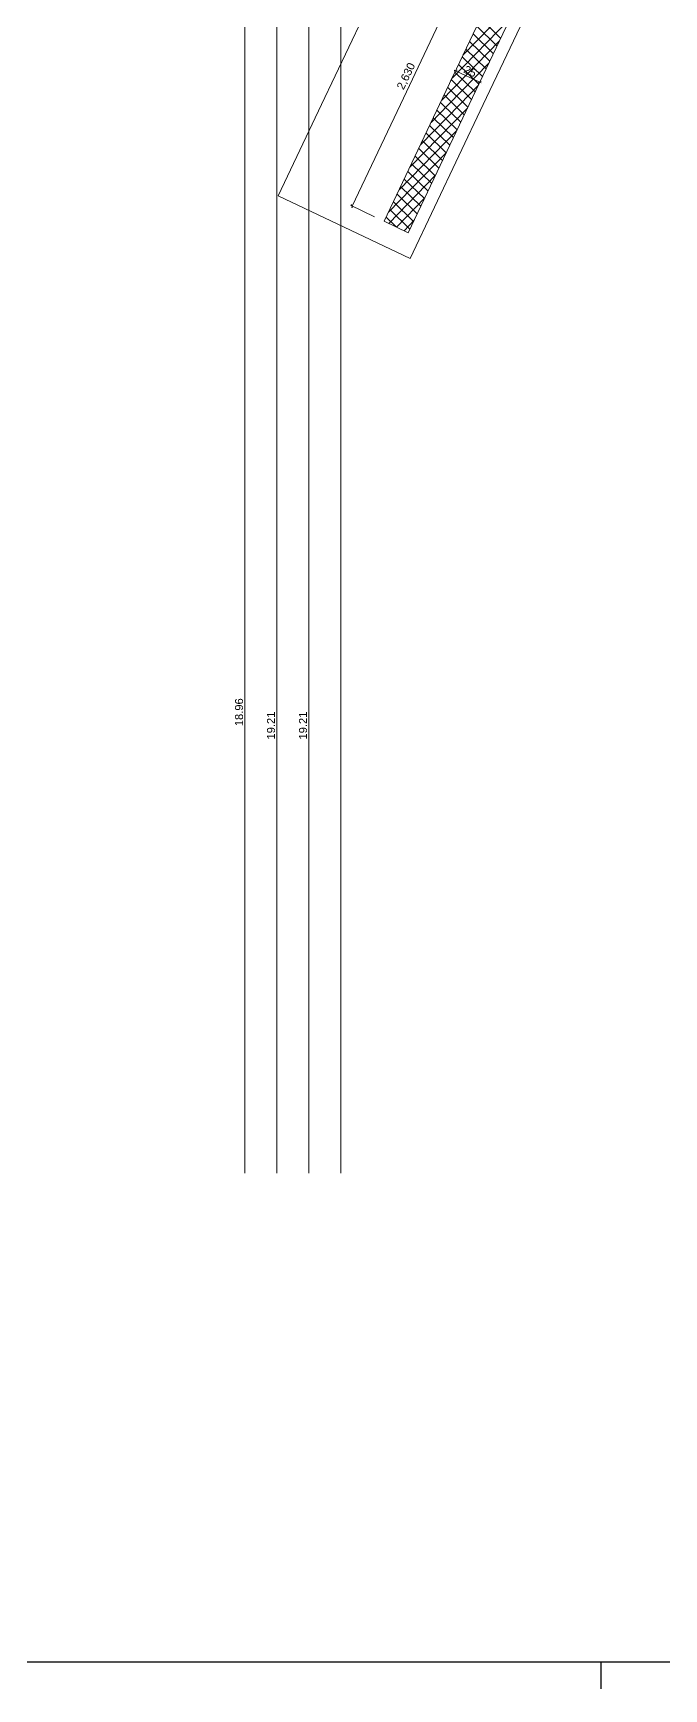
# Model space of a CAD drawing. Extents: x 0 to 1189, y 0 to 841.
# Drawn here: x 872.5 to 990.8, y 0 to 310.4 of the extents above; entities that cross this region are included whole.
import ezdxf

# ---------------------------------------------------------------- set-up
doc = ezdxf.new("R2010")
doc.units = 0
doc.layers.get('0').update_dxf_attribs({"lineweight": 35})
for name, color, linetype, lineweight in [('211.5 Stahlbeton Kontur', 7, 'Continuous', 25), ('211.5 Stahlbeton Schraffur', 7, 'Continuous', 25), ('Bemassung', 7, 'Continuous', 25), ('Hilfskörper', 7, 'Continuous', 25), ('X_Planrahmen', 7, 'Continuous', 25)]:
    doc.layers.add(name, color=color, linetype=linetype, lineweight=lineweight)
doc.styles.get("Standard").update_dxf_attribs({"font": 'arial.ttf'})

# ---------------------------------------------------------------- blocks, each defined once
blk = doc.blocks.new('Blockreferenz-A0SO6TNL06')
at = {"color": 0, "linetype": 'ByBlock', "lineweight": -2, "ltscale": 0.25}
for p, q in [((1184, 5), (5, 5)), ((979, 5), (979, 0))]:
    blk.add_line(p, q, dxfattribs=at)
blk = doc.blocks.new('Referenz-A0SO6TOG06', base_point=(4.4, 96.7))
at = {"layer": '211.5 Stahlbeton Kontur', "color": 0, "lineweight": 18}
for p, q in [((967.59, 324.97), (954.31, 297)), ((948.77, 297), (960.92, 322.59)), ((938.38, 275.11), (948.77, 297)), ((954.31, 297), (942.89, 272.96)), ((942.89, 272.96), (938.38, 275.11))]:
    blk.add_line(p, q, dxfattribs=at)
at = {"layer": '211.5 Stahlbeton Schraffur', "color": 0, "lineweight": 13}
for p, q in [((953.15, 306.23), (963.96, 317.34)), ((951.16, 302.02), (961.97, 313.14)), ((959.52, 307.98), (955.73, 311.66)), ((960.2, 309.41), (956.41, 313.09)), ((949.16, 297.82), (959.97, 308.93)), ((957.48, 303.68), (953.69, 307.37)), ((958.16, 305.11), (954.37, 308.8)), ((958.84, 306.55), (955.05, 310.23)), ((950.45, 297), (957.98, 304.73)), ((956.12, 300.82), (952.33, 304.5)), ((956.8, 302.25), (953.01, 305.93)), ((954.76, 297.96), (950.97, 301.64)), ((955.44, 299.39), (951.65, 303.07)), ((951.44, 297), (949.62, 298.78)), ((953.59, 297), (950.29, 300.21)), ((952.55, 297), (955.98, 300.53)), ((943.18, 285.22), (953.99, 296.33)), ((945.17, 289.42), (952.55, 297)), ((947.17, 293.62), (950.45, 297)), ((952.04, 292.23), (948.26, 295.91)), ((949.29, 297), (948.94, 297.35)), ((952.72, 293.66), (949.29, 297)), ((953.4, 295.09), (951.44, 297)), ((954.08, 296.52), (953.59, 297)), ((941.18, 281.02), (951.99, 292.13)), ((950.68, 289.37), (946.9, 293.05)), ((951.36, 290.8), (947.58, 294.48)), ((948.64, 285.07), (944.86, 288.76)), ((949.32, 286.5), (945.54, 290.19)), ((950, 287.94), (946.22, 291.62)), ((939.19, 276.82), (950, 287.93)), ((947.28, 282.21), (943.5, 285.89)), ((947.96, 283.64), (944.18, 287.32)), ((939.22, 274.7), (948, 283.73)), ((945.92, 279.35), (942.14, 283.03)), ((946.6, 280.78), (942.82, 284.46)), ((940.66, 274.02), (946.01, 279.52)), ((944.57, 276.48), (940.78, 280.17)), ((945.24, 277.91), (941.46, 281.6)), ((943.21, 273.62), (939.42, 277.3)), ((943.89, 275.05), (940.1, 278.74)), ((940.63, 274.04), (938.74, 275.87)), ((942.09, 273.34), (944.01, 275.32))]:
    blk.add_line(p, q, dxfattribs=at)
at = {"layer": 'Bemassung', "color": 0, "lineweight": 13}
for p, q in [((930.23, 297), (930.23, 736.62)), ((912.23, 372.62), (912.23, 297)), ((918.23, 372.62), (918.23, 297)), ((924.23, 372.62), (924.23, 297)), ((941.41, 297), (954.92, 325.45)), ((950.84, 301.36), (951.93, 303.67)), ((951.5, 303.46), (951.77, 303.33)), ((952.04, 303.42), (951.51, 303.23)), ((951.77, 303.33), (956.29, 301.18)), ((955.36, 299.22), (956.45, 301.52)), ((956.02, 301.09), (956.56, 301.28)), ((956.29, 301.18), (956.56, 301.05)), ((912.23, 297), (912.23, 96.7)), ((918.23, 297), (918.23, 96.7)), ((924.23, 297), (924.23, 96.7)), ((930.23, 96.7), (930.23, 297)), ((932.37, 277.96), (941.41, 297)), ((936.57, 275.96), (932.03, 278.12)), ((932.24, 277.69), (932.37, 277.96)), ((932.27, 278.22), (932.46, 277.69))]:
    blk.add_line(p, q, dxfattribs=at)
at = {"layer": 'Hilfskörper', "color": 0, "lineweight": 13}
for p, q in [((970.78, 326.11), (956.96, 297)), ((926.63, 297), (934.28, 313.11)), ((918.51, 279.89), (926.63, 297)), ((956.96, 297), (943.26, 268.14)), ((943.26, 268.14), (918.51, 279.89))]:
    blk.add_line(p, q, dxfattribs=at)
at = {"layer": 'Bemassung', "color": 0, "linetype": 'Continuous', "lineweight": 13, "ltscale": 0.13, "char_height": 1.5, "attachment_point": 1}
for s, insert, rotation in [('{\\fArial;2,630}', (940.64, 300.28), 64.6008), ('{\\fArial;25}', (953.78, 304.4), 334.6008), ('{\\fArial;18.96}', (910.4, 180.45), 90), ('{\\fArial;19.21}', (916.4, 177.95), 90), ('{\\fArial;19.21}', (922.4, 177.95), 90)]:
    blk.add_mtext(s, dxfattribs=dict(at, insert=insert, rotation=rotation))

msp = doc.modelspace()

# ---------------------------------------------------------------- linework, layer by layer
at = {"color": 0, "linetype": 'ByBlock', "lineweight": -2, "ltscale": 0.13}
msp.add_line((979, 5), (979, 0), dxfattribs=at)

# ---------------------------------------------------------------- block references
at = {"color": 8, "lineweight": 25, "ltscale": 0.25, "true_color": 0x808080}
msp.add_blockref('Referenz-A0SO6TOG06', (4.4, 96.7), dxfattribs=at)
at = {"layer": 'X_Planrahmen', "ltscale": 0.25}
msp.add_blockref('Blockreferenz-A0SO6TNL06', (0, 0), dxfattribs=at)

doc.saveas('drawing.dxf')
